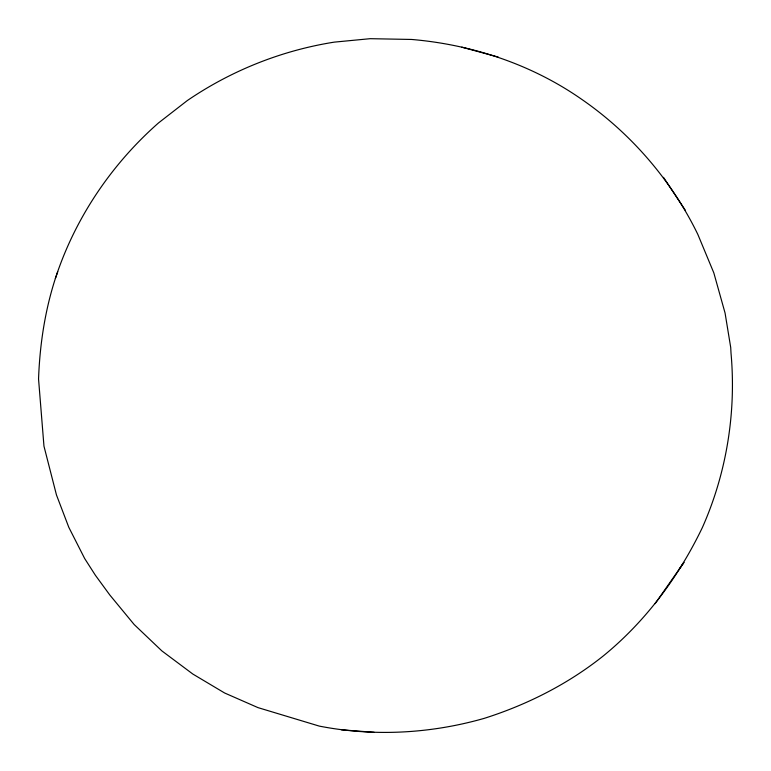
<?xml version="1.0" encoding="UTF-8"?>
<svg xmlns="http://www.w3.org/2000/svg" width="771" height="771" viewBox="0 0 771 771"><rect width="100%" height="100%" fill="white"/><g stroke="black" fill="none" stroke-linecap="round" stroke-linejoin="round"><path stroke-width="1.16" d="M55.367 278.495C44.882 310.935 39.784 344.994 38.55 379.014L43.966 446.178L56.466 494.963L68.792 527.287L84.656 558.512L95.363 575.233L109.8 594.981L134.164 624.529L161.862 650.897L192.846 674.056L224.64 693.004L257.996 707.624L319.233 726.089C373.877 736.825 430.758 733.645 484.227 718.36C527.162 704.742 568.111 684.022 603.375 655.861C645.684 621.349 678.846 576.563 702.4 527.48C726.561 473.057 736.344 412.543 731.024 353.253L730.715 347.49L725.068 313.036L713.821 272.876L697.861 234.471C671.763 180.655 631.063 133.431 581.854 99.43C531.874 64.475 472.209 44.602 411.618 39.456L370.176 38.685L334.315 42.126C281.694 50.443 231.3 70.527 187.314 100.558L158.537 122.907C111.217 164.522 74.893 218.511 55.367 278.495L57.748 271.729M678.904 569.73L683.964 562.396L655.138 603.664M341.341 729.8L374.147 732.315M498.22 57.064L461.839 47.166M685.246 210.155L663.484 177.34"/></g></svg>
